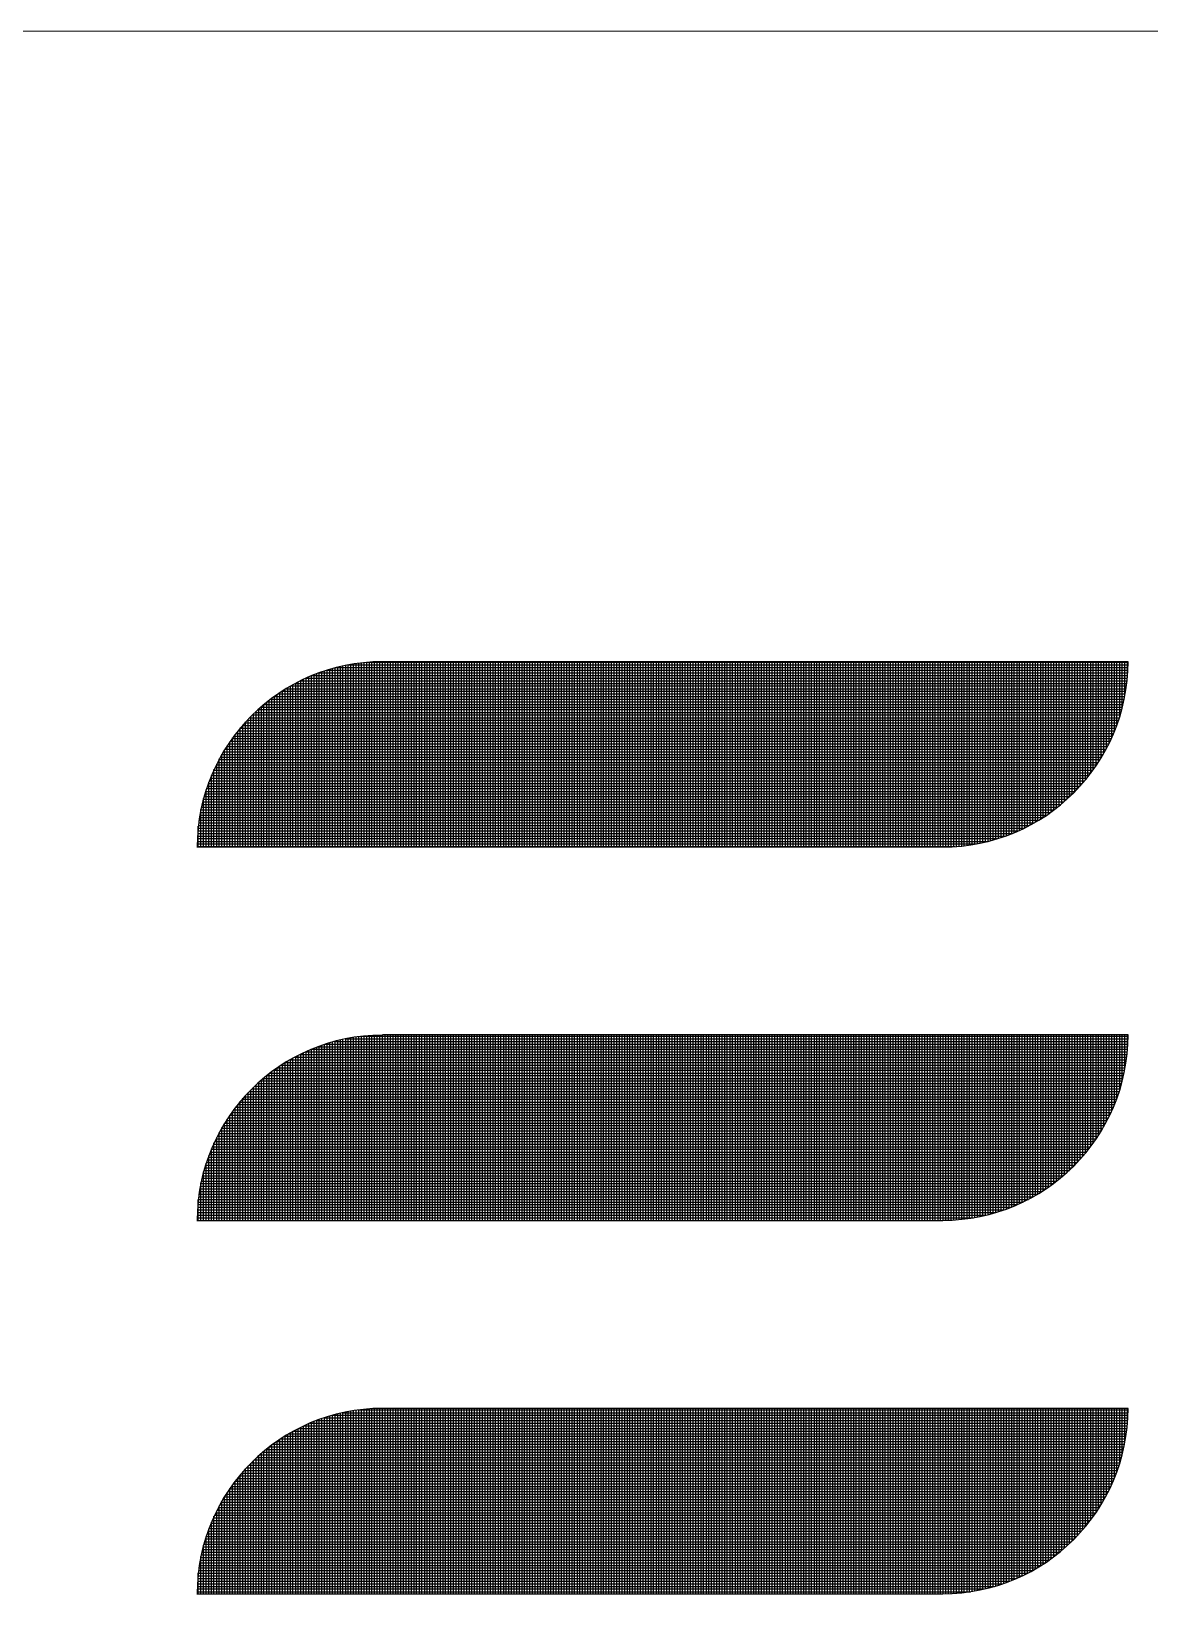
# Model space of a CAD drawing. Header units: inches. Extents: x 0 to 841, y 0 to 594.
# Drawn here: x 687.96 to 695.33, y 99.73 to 110.04 of the extents above; entities that cross this region are included whole.
import ezdxf

# ---------------------------------------------------------------- set-up
doc = ezdxf.new("R2010")
doc.units = ezdxf.units.IN
doc.header["$MEASUREMENT"] = 0
doc.layers.add('BG 0 -2', color=7, linetype='Continuous')
doc.layers.add('BG 한국지역난방기술주식회사 CI', color=7, linetype='Continuous')

msp = doc.modelspace()

# ---------------------------------------------------------------- linework, layer by layer
at = {"layer": 'BG 0 -2', "color": 7, "linetype": 'Continuous', "lineweight": 9}
msp.add_line((666.664, 110.04), (815.931, 110.04), dxfattribs=at)
at = {"layer": 'BG 한국지역난방기술주식회사 CI', "color": 142, "linetype": 'Continuous', "lineweight": 25, "true_color": 0x1d9add}
for p, q in [((689.961, 104.66), (689.961, 105.842)), ((689.966, 105.843), (695.191, 105.843)), ((689.979, 104.66), (689.979, 105.846)), ((689.996, 104.66), (689.996, 105.851)), ((690.013, 104.66), (690.013, 105.854)), ((690.031, 104.66), (690.031, 105.858)), ((690.044, 105.861), (695.191, 105.861)), ((690.048, 104.66), (690.048, 105.862)), ((690.065, 104.66), (690.065, 105.865)), ((690.083, 104.66), (690.083, 105.868)), ((690.1, 104.66), (690.1, 105.87)), ((690.117, 104.66), (690.117, 105.872)), ((690.135, 104.66), (690.135, 105.875)), ((690.152, 104.66), (690.152, 105.876)), ((690.17, 104.66), (690.17, 105.878)), ((690.171, 105.878), (695.191, 105.878)), ((690.187, 104.66), (690.187, 105.879)), ((690.204, 104.66), (690.204, 105.88)), ((690.222, 104.66), (690.222, 105.881)), ((690.239, 104.66), (690.239, 105.882)), ((690.256, 104.66), (690.256, 105.882)), ((695.191, 105.882), (690.273, 105.882)), ((690.274, 104.66), (690.274, 105.882)), ((690.291, 104.66), (690.291, 105.882)), ((690.308, 104.66), (690.308, 105.882)), ((690.326, 104.66), (690.326, 105.882)), ((690.343, 104.66), (690.343, 105.882)), ((690.361, 104.66), (690.361, 105.882)), ((690.378, 104.66), (690.378, 105.882)), ((690.395, 104.66), (690.395, 105.882)), ((690.413, 104.66), (690.413, 105.882)), ((690.43, 104.66), (690.43, 105.882)), ((690.447, 104.66), (690.447, 105.882)), ((690.465, 104.66), (690.465, 105.882)), ((690.482, 104.66), (690.482, 105.882)), ((690.499, 104.66), (690.499, 105.882)), ((690.517, 104.66), (690.517, 105.882)), ((690.534, 104.66), (690.534, 105.882)), ((690.552, 104.66), (690.552, 105.882)), ((690.569, 104.66), (690.569, 105.882)), ((690.586, 104.66), (690.586, 105.882)), ((690.604, 104.66), (690.604, 105.882)), ((690.621, 104.66), (690.621, 105.882)), ((690.638, 104.66), (690.638, 105.882)), ((690.656, 104.66), (690.656, 105.882)), ((690.673, 104.66), (690.673, 105.882)), ((690.69, 104.66), (690.69, 105.882)), ((690.708, 104.66), (690.708, 105.882)), ((690.725, 104.66), (690.725, 105.882)), ((690.743, 104.66), (690.743, 105.882)), ((690.76, 104.66), (690.76, 105.882)), ((690.777, 104.66), (690.777, 105.882)), ((690.795, 104.66), (690.795, 105.882)), ((690.812, 104.66), (690.812, 105.882)), ((690.829, 104.66), (690.829, 105.882)), ((690.847, 104.66), (690.847, 105.882)), ((690.864, 104.66), (690.864, 105.882)), ((690.881, 104.66), (690.881, 105.882)), ((690.899, 104.66), (690.899, 105.882)), ((690.916, 104.66), (690.916, 105.882)), ((690.934, 104.66), (690.934, 105.882)), ((690.951, 104.66), (690.951, 105.882)), ((690.968, 104.66), (690.968, 105.882)), ((690.986, 104.66), (690.986, 105.882)), ((691.003, 104.66), (691.003, 105.882)), ((691.02, 104.66), (691.02, 105.882)), ((691.038, 104.66), (691.038, 105.882)), ((691.055, 104.66), (691.055, 105.882)), ((691.073, 104.66), (691.073, 105.882)), ((691.09, 104.66), (691.09, 105.882)), ((691.107, 104.66), (691.107, 105.882)), ((691.125, 104.66), (691.125, 105.882)), ((691.142, 104.66), (691.142, 105.882)), ((691.159, 104.66), (691.159, 105.882)), ((691.177, 104.66), (691.177, 105.882)), ((691.194, 104.66), (691.194, 105.882)), ((691.211, 104.66), (691.211, 105.882)), ((691.229, 104.66), (691.229, 105.882)), ((691.246, 104.66), (691.246, 105.882)), ((691.264, 104.66), (691.264, 105.882)), ((691.281, 104.66), (691.281, 105.882)), ((691.298, 104.66), (691.298, 105.882)), ((691.316, 104.66), (691.316, 105.882)), ((691.333, 104.66), (691.333, 105.882)), ((691.35, 104.66), (691.35, 105.882)), ((691.368, 104.66), (691.368, 105.882)), ((691.385, 104.66), (691.385, 105.882)), ((691.402, 104.66), (691.402, 105.882)), ((691.42, 104.66), (691.42, 105.882)), ((691.437, 104.66), (691.437, 105.882)), ((691.455, 104.66), (691.455, 105.882)), ((691.472, 104.66), (691.472, 105.882)), ((691.489, 104.66), (691.489, 105.882)), ((691.507, 104.66), (691.507, 105.882)), ((691.524, 104.66), (691.524, 105.882)), ((691.541, 104.66), (691.541, 105.882)), ((691.559, 104.66), (691.559, 105.882)), ((691.576, 104.66), (691.576, 105.882)), ((691.593, 104.66), (691.593, 105.882)), ((691.611, 104.66), (691.611, 105.882)), ((691.628, 104.66), (691.628, 105.882)), ((691.646, 104.66), (691.646, 105.882)), ((691.663, 104.66), (691.663, 105.882)), ((691.68, 104.66), (691.68, 105.882)), ((691.698, 104.66), (691.698, 105.882)), ((691.715, 104.66), (691.715, 105.882)), ((691.732, 104.66), (691.732, 105.882)), ((691.75, 104.66), (691.75, 105.882)), ((691.767, 104.66), (691.767, 105.882)), ((691.784, 104.66), (691.784, 105.882)), ((691.802, 104.66), (691.802, 105.882)), ((691.819, 104.66), (691.819, 105.882)), ((691.837, 104.66), (691.837, 105.882)), ((691.854, 104.66), (691.854, 105.882)), ((691.871, 104.66), (691.871, 105.882)), ((691.889, 104.66), (691.889, 105.882)), ((691.906, 104.66), (691.906, 105.882)), ((691.923, 104.66), (691.923, 105.882)), ((691.941, 104.66), (691.941, 105.882)), ((691.958, 104.66), (691.958, 105.882)), ((691.975, 104.66), (691.975, 105.882)), ((691.993, 104.66), (691.993, 105.882)), ((692.01, 104.66), (692.01, 105.882)), ((692.028, 104.66), (692.028, 105.882)), ((692.045, 104.66), (692.045, 105.882)), ((692.062, 104.66), (692.062, 105.882)), ((692.08, 104.66), (692.08, 105.882)), ((692.097, 104.66), (692.097, 105.882)), ((692.114, 104.66), (692.114, 105.882)), ((692.132, 104.66), (692.132, 105.882)), ((692.149, 104.66), (692.149, 105.882)), ((692.166, 104.66), (692.166, 105.882)), ((692.184, 104.66), (692.184, 105.882)), ((692.201, 104.66), (692.201, 105.882)), ((692.219, 104.66), (692.219, 105.882)), ((692.236, 104.66), (692.236, 105.882)), ((692.253, 104.66), (692.253, 105.882)), ((692.271, 104.66), (692.271, 105.882)), ((692.288, 104.66), (692.288, 105.882)), ((692.305, 104.66), (692.305, 105.882)), ((692.323, 104.66), (692.323, 105.882)), ((692.34, 104.66), (692.34, 105.882)), ((692.357, 104.66), (692.357, 105.882)), ((692.375, 104.66), (692.375, 105.882)), ((692.392, 104.66), (692.392, 105.882)), ((692.41, 104.66), (692.41, 105.882)), ((692.427, 104.66), (692.427, 105.882)), ((692.444, 104.66), (692.444, 105.882)), ((692.462, 104.66), (692.462, 105.882)), ((692.479, 104.66), (692.479, 105.882)), ((692.496, 104.66), (692.496, 105.882)), ((692.514, 104.66), (692.514, 105.882)), ((692.531, 104.66), (692.531, 105.882)), ((692.548, 104.66), (692.548, 105.882)), ((692.566, 104.66), (692.566, 105.882)), ((692.583, 104.66), (692.583, 105.882)), ((692.601, 104.66), (692.601, 105.882)), ((692.618, 104.66), (692.618, 105.882)), ((692.635, 104.66), (692.635, 105.882)), ((692.653, 104.66), (692.653, 105.882)), ((692.67, 104.66), (692.67, 105.882)), ((692.687, 104.66), (692.687, 105.882)), ((692.705, 104.66), (692.705, 105.882)), ((692.722, 104.66), (692.722, 105.882)), ((692.739, 104.66), (692.739, 105.882)), ((692.757, 104.66), (692.757, 105.882)), ((692.774, 104.66), (692.774, 105.882)), ((692.792, 104.66), (692.792, 105.882)), ((692.809, 104.66), (692.809, 105.882)), ((692.826, 104.66), (692.826, 105.882)), ((692.844, 104.66), (692.844, 105.882)), ((692.861, 104.66), (692.861, 105.882)), ((692.878, 104.66), (692.878, 105.882)), ((692.896, 104.66), (692.896, 105.882)), ((692.913, 104.66), (692.913, 105.882)), ((692.931, 104.66), (692.931, 105.882)), ((692.948, 104.66), (692.948, 105.882)), ((692.965, 104.66), (692.965, 105.882)), ((692.983, 104.66), (692.983, 105.882)), ((693, 104.66), (693, 105.882)), ((693.017, 104.66), (693.017, 105.882)), ((693.035, 104.66), (693.035, 105.882)), ((693.052, 104.66), (693.052, 105.882)), ((693.069, 104.66), (693.069, 105.882)), ((693.087, 104.66), (693.087, 105.882)), ((693.104, 104.66), (693.104, 105.882)), ((693.122, 104.66), (693.122, 105.882)), ((693.139, 104.66), (693.139, 105.882)), ((693.156, 104.66), (693.156, 105.882)), ((693.174, 104.66), (693.174, 105.882)), ((693.191, 104.66), (693.191, 105.882)), ((693.208, 104.66), (693.208, 105.882)), ((693.226, 104.66), (693.226, 105.882)), ((693.243, 104.66), (693.243, 105.882)), ((693.26, 104.66), (693.26, 105.882)), ((693.278, 104.66), (693.278, 105.882)), ((693.295, 104.66), (693.295, 105.882)), ((693.313, 104.66), (693.313, 105.882)), ((693.33, 104.66), (693.33, 105.882)), ((693.347, 104.66), (693.347, 105.882)), ((693.365, 104.66), (693.365, 105.882)), ((693.382, 104.66), (693.382, 105.882)), ((693.399, 104.66), (693.399, 105.882)), ((693.417, 104.66), (693.417, 105.882)), ((693.434, 104.66), (693.434, 105.882)), ((693.451, 104.66), (693.451, 105.882)), ((693.469, 104.66), (693.469, 105.882)), ((693.486, 104.66), (693.486, 105.882)), ((693.504, 104.66), (693.504, 105.882)), ((693.521, 104.66), (693.521, 105.882)), ((693.538, 104.66), (693.538, 105.882)), ((693.556, 104.66), (693.556, 105.882)), ((693.573, 104.66), (693.573, 105.882)), ((693.59, 104.66), (693.59, 105.882)), ((693.608, 104.66), (693.608, 105.882)), ((693.625, 104.66), (693.625, 105.882)), ((693.642, 104.66), (693.642, 105.882)), ((693.66, 104.66), (693.66, 105.882)), ((693.677, 104.66), (693.677, 105.882)), ((693.695, 104.66), (693.695, 105.882)), ((693.712, 104.66), (693.712, 105.882)), ((693.729, 104.66), (693.729, 105.882)), ((693.747, 104.66), (693.747, 105.882)), ((693.764, 104.66), (693.764, 105.882)), ((693.781, 104.66), (693.781, 105.882)), ((693.799, 104.66), (693.799, 105.882)), ((693.816, 104.66), (693.816, 105.882)), ((693.833, 104.66), (693.833, 105.882)), ((693.851, 104.66), (693.851, 105.882)), ((693.868, 104.66), (693.868, 105.882)), ((693.886, 104.66), (693.886, 105.882)), ((693.903, 104.66), (693.903, 105.882)), ((693.92, 104.66), (693.92, 105.882)), ((693.938, 104.66), (693.938, 105.882)), ((693.955, 104.66), (693.955, 105.882)), ((693.972, 104.66), (693.972, 105.882)), ((693.99, 104.66), (693.99, 105.882)), ((694.007, 104.661), (694.007, 105.882)), ((694.024, 104.661), (694.024, 105.882)), ((694.042, 104.662), (694.042, 105.882)), ((694.059, 104.663), (694.059, 105.882)), ((694.077, 104.665), (694.077, 105.882)), ((694.094, 104.666), (694.094, 105.882)), ((694.111, 104.668), (694.111, 105.882)), ((694.129, 104.67), (694.129, 105.882)), ((694.146, 104.673), (694.146, 105.882)), ((694.163, 104.676), (694.163, 105.882)), ((694.181, 104.678), (694.181, 105.882)), ((694.198, 104.682), (694.198, 105.882)), ((694.215, 104.685), (694.215, 105.882)), ((694.233, 104.689), (694.233, 105.882)), ((694.25, 104.693), (694.25, 105.882)), ((694.268, 104.697), (694.268, 105.882)), ((694.285, 104.702), (694.285, 105.882)), ((694.302, 104.706), (694.302, 105.882)), ((694.32, 104.711), (694.32, 105.882)), ((694.337, 104.717), (694.337, 105.882)), ((694.354, 104.722), (694.354, 105.882)), ((694.372, 104.728), (694.372, 105.882)), ((694.389, 104.734), (694.389, 105.882)), ((694.406, 104.741), (694.406, 105.882)), ((694.424, 104.748), (694.424, 105.882)), ((694.441, 104.755), (694.441, 105.882)), ((694.459, 104.762), (694.459, 105.882)), ((694.476, 104.77), (694.476, 105.882)), ((694.493, 104.778), (694.493, 105.882)), ((694.511, 104.787), (694.511, 105.882)), ((694.528, 104.795), (694.528, 105.882)), ((694.545, 104.804), (694.545, 105.882)), ((694.563, 104.814), (694.563, 105.882)), ((694.58, 104.824), (694.58, 105.882)), ((694.597, 104.834), (694.597, 105.882)), ((694.615, 104.845), (694.615, 105.882)), ((694.632, 104.856), (694.632, 105.882)), ((694.65, 104.867), (694.65, 105.882)), ((694.667, 104.879), (694.667, 105.882)), ((694.684, 104.891), (694.684, 105.882)), ((694.702, 104.904), (694.702, 105.882)), ((694.719, 104.917), (694.719, 105.882)), ((694.736, 104.931), (694.736, 105.882)), ((694.754, 104.945), (694.754, 105.882)), ((694.771, 104.96), (694.771, 105.882)), ((694.789, 104.975), (694.789, 105.882)), ((694.806, 104.992), (694.806, 105.882)), ((694.823, 105.008), (694.823, 105.882)), ((694.841, 105.025), (694.841, 105.882)), ((694.858, 105.043), (694.858, 105.882)), ((694.875, 105.062), (694.875, 105.882)), ((694.893, 105.082), (694.893, 105.882)), ((694.91, 105.102), (694.91, 105.882)), ((694.927, 105.124), (694.927, 105.882)), ((694.945, 105.146), (694.945, 105.882)), ((694.962, 105.17), (694.962, 105.882)), ((694.98, 105.195), (694.98, 105.882)), ((694.997, 105.221), (694.997, 105.882)), ((695.014, 105.249), (695.014, 105.882)), ((695.032, 105.278), (695.032, 105.882)), ((695.049, 105.31), (695.049, 105.882)), ((695.066, 105.344), (695.066, 105.882)), ((695.084, 105.381), (695.084, 105.882)), ((695.101, 105.422), (695.101, 105.882)), ((695.118, 105.467), (695.118, 105.882)), ((695.136, 105.518), (695.136, 105.882)), ((695.153, 105.58), (695.153, 105.882)), ((695.171, 105.658), (695.171, 105.882)), ((695.188, 105.792), (695.188, 105.882)), ((689.699, 105.739), (695.183, 105.739)), ((689.701, 104.66), (689.701, 105.74)), ((689.718, 104.66), (689.718, 105.749)), ((689.733, 105.757), (695.185, 105.757)), ((689.735, 104.66), (689.735, 105.758)), ((689.753, 104.66), (689.753, 105.766)), ((689.769, 105.774), (695.186, 105.774)), ((689.77, 104.66), (689.77, 105.774)), ((689.788, 104.66), (689.788, 105.782)), ((689.805, 104.66), (689.805, 105.789)), ((689.81, 105.791), (695.188, 105.791)), ((689.822, 104.66), (689.822, 105.796)), ((689.84, 104.66), (689.84, 105.803)), ((689.855, 105.809), (695.189, 105.809)), ((689.857, 104.66), (689.857, 105.809)), ((689.874, 104.66), (689.874, 105.816)), ((689.892, 104.66), (689.892, 105.821)), ((689.906, 105.826), (695.19, 105.826)), ((689.909, 104.66), (689.909, 105.827)), ((689.926, 104.66), (689.926, 105.832)), ((689.944, 104.66), (689.944, 105.837)), ((689.536, 105.635), (695.166, 105.635)), ((689.544, 104.66), (689.544, 105.642)), ((689.559, 105.652), (695.169, 105.652)), ((689.562, 104.66), (689.562, 105.654)), ((689.579, 104.66), (689.579, 105.666)), ((689.584, 105.67), (695.173, 105.67)), ((689.597, 104.66), (689.597, 105.678)), ((689.61, 105.687), (695.176, 105.687)), ((689.614, 104.66), (689.614, 105.69)), ((689.631, 104.66), (689.631, 105.7)), ((689.638, 105.704), (695.178, 105.704)), ((689.649, 104.66), (689.649, 105.711)), ((689.666, 104.66), (689.666, 105.721)), ((689.667, 105.722), (695.181, 105.722)), ((689.683, 104.66), (689.683, 105.731)), ((689.423, 104.66), (689.423, 105.538)), ((689.433, 105.548), (695.145, 105.548)), ((689.44, 104.66), (689.44, 105.555)), ((689.452, 105.566), (695.149, 105.566)), ((689.458, 104.66), (689.458, 105.571)), ((689.471, 105.583), (695.154, 105.583)), ((689.475, 104.66), (689.475, 105.586)), ((689.492, 104.66), (689.492, 105.601)), ((689.492, 105.6), (695.158, 105.6)), ((689.51, 104.66), (689.51, 105.615)), ((689.513, 105.618), (695.162, 105.618)), ((689.527, 104.66), (689.527, 105.629)), ((689.335, 105.444), (695.11, 105.444)), ((689.336, 104.66), (689.336, 105.445)), ((689.35, 105.461), (695.116, 105.461)), ((689.353, 104.66), (689.353, 105.466)), ((689.365, 105.479), (695.123, 105.479)), ((689.371, 104.66), (689.371, 105.485)), ((689.381, 105.496), (695.129, 105.496)), ((689.388, 104.66), (689.388, 105.504)), ((689.398, 105.513), (695.134, 105.513)), ((689.406, 104.66), (689.406, 105.521)), ((689.415, 105.531), (695.14, 105.531)), ((689.249, 104.66), (689.249, 105.328)), ((689.257, 105.34), (695.064, 105.34)), ((689.267, 104.66), (689.267, 105.354)), ((689.269, 105.357), (695.073, 105.357)), ((689.281, 105.375), (695.081, 105.375)), ((689.284, 104.66), (689.284, 105.379)), ((689.294, 105.392), (695.089, 105.392)), ((689.301, 104.66), (689.301, 105.402)), ((689.307, 105.409), (695.096, 105.409)), ((689.319, 104.66), (689.319, 105.424)), ((689.321, 105.427), (695.103, 105.427)), ((689.194, 105.236), (695.006, 105.236)), ((689.197, 104.66), (689.197, 105.241)), ((689.204, 105.253), (695.017, 105.253)), ((689.214, 105.27), (695.027, 105.27)), ((689.215, 104.66), (689.215, 105.272)), ((689.224, 105.288), (695.037, 105.288)), ((689.232, 104.66), (689.232, 105.301)), ((689.235, 105.305), (695.046, 105.305)), ((689.246, 105.322), (695.055, 105.322)), ((689.145, 105.131), (694.933, 105.131)), ((689.145, 104.66), (689.145, 105.131)), ((689.152, 105.149), (694.947, 105.149)), ((689.16, 105.166), (694.959, 105.166)), ((689.162, 104.66), (689.162, 105.171)), ((689.168, 105.184), (694.972, 105.184)), ((689.177, 105.201), (694.984, 105.201)), ((689.18, 104.66), (689.18, 105.207)), ((689.185, 105.218), (694.995, 105.218)), ((689.107, 105.027), (694.842, 105.027)), ((689.11, 104.66), (689.11, 105.038)), ((689.113, 105.045), (694.859, 105.045)), ((689.118, 105.062), (694.875, 105.062)), ((689.125, 105.079), (694.89, 105.079)), ((689.128, 104.66), (689.128, 105.088)), ((689.131, 105.097), (694.905, 105.097)), ((689.138, 105.114), (694.92, 105.114)), ((689.079, 104.923), (694.726, 104.923)), ((689.083, 104.94), (694.748, 104.94)), ((689.087, 104.958), (694.768, 104.958)), ((689.092, 104.975), (694.788, 104.975)), ((689.093, 104.66), (689.093, 104.979)), ((689.097, 104.992), (694.807, 104.992)), ((689.102, 105.01), (694.825, 105.01)), ((689.061, 104.819), (694.572, 104.819)), ((689.063, 104.836), (694.601, 104.836)), ((689.066, 104.854), (694.629, 104.854)), ((689.069, 104.871), (694.655, 104.871)), ((689.072, 104.888), (694.68, 104.888)), ((689.075, 104.906), (694.704, 104.906)), ((689.076, 104.66), (689.076, 104.907)), ((689.052, 104.715), (694.33, 104.715)), ((689.053, 104.732), (694.382, 104.732)), ((689.054, 104.749), (694.428, 104.749)), ((689.055, 104.767), (694.469, 104.767)), ((689.057, 104.784), (694.506, 104.784)), ((689.058, 104.66), (689.058, 104.798)), ((689.059, 104.801), (694.54, 104.801)), ((689.05, 104.663), (694.049, 104.663)), ((689.05, 104.66), (693.969, 104.66)), ((689.051, 104.697), (694.269, 104.697)), ((689.051, 104.68), (694.189, 104.68))]:
    msp.add_line(p, q, dxfattribs=at)
at = {"layer": 'BG 한국지역난방기술주식회사 CI', "color": 82, "linetype": 'Continuous', "lineweight": 25, "true_color": 0x35d32f}
for p, q in [((689.926, 102.197), (689.926, 103.37)), ((689.944, 102.197), (689.944, 103.375)), ((689.955, 103.378), (695.191, 103.378)), ((689.961, 102.197), (689.961, 103.379)), ((689.979, 102.197), (689.979, 103.384)), ((689.996, 102.197), (689.996, 103.388)), ((690.013, 102.197), (690.013, 103.392)), ((690.028, 103.395), (695.191, 103.395)), ((690.031, 102.197), (690.031, 103.395)), ((690.048, 102.197), (690.048, 103.399)), ((690.065, 102.197), (690.065, 103.402)), ((690.083, 102.197), (690.083, 103.405)), ((690.1, 102.197), (690.1, 103.407)), ((690.117, 102.197), (690.117, 103.41)), ((690.135, 102.197), (690.135, 103.412)), ((690.139, 103.412), (695.191, 103.412)), ((690.152, 102.197), (690.152, 103.414)), ((690.17, 102.197), (690.17, 103.415)), ((690.187, 102.197), (690.187, 103.417)), ((690.204, 102.197), (690.204, 103.418)), ((690.222, 102.197), (690.222, 103.419)), ((690.239, 102.197), (690.239, 103.419)), ((690.256, 102.197), (690.256, 103.42)), ((695.191, 103.42), (690.273, 103.42)), ((690.274, 102.197), (690.274, 103.42)), ((690.291, 102.197), (690.291, 103.42)), ((690.308, 102.197), (690.308, 103.42)), ((690.326, 102.197), (690.326, 103.42)), ((690.343, 102.197), (690.343, 103.42)), ((690.361, 102.197), (690.361, 103.42)), ((690.378, 102.197), (690.378, 103.42)), ((690.395, 102.197), (690.395, 103.42)), ((690.413, 102.197), (690.413, 103.42)), ((690.43, 102.197), (690.43, 103.42)), ((690.447, 102.197), (690.447, 103.42)), ((690.465, 102.197), (690.465, 103.42)), ((690.482, 102.197), (690.482, 103.42)), ((690.499, 102.197), (690.499, 103.42)), ((690.517, 102.197), (690.517, 103.42)), ((690.534, 102.197), (690.534, 103.42)), ((690.552, 102.197), (690.552, 103.42)), ((690.569, 102.197), (690.569, 103.42)), ((690.586, 102.197), (690.586, 103.42)), ((690.604, 102.197), (690.604, 103.42)), ((690.621, 102.197), (690.621, 103.42)), ((690.638, 102.197), (690.638, 103.42)), ((690.656, 102.197), (690.656, 103.42)), ((690.673, 102.197), (690.673, 103.42)), ((690.69, 102.197), (690.69, 103.42)), ((690.708, 102.197), (690.708, 103.42)), ((690.725, 102.197), (690.725, 103.42)), ((690.743, 102.197), (690.743, 103.42)), ((690.76, 102.197), (690.76, 103.42)), ((690.777, 102.197), (690.777, 103.42)), ((690.795, 102.197), (690.795, 103.42)), ((690.812, 102.197), (690.812, 103.42)), ((690.829, 102.197), (690.829, 103.42)), ((690.847, 102.197), (690.847, 103.42)), ((690.864, 102.197), (690.864, 103.42)), ((690.881, 102.197), (690.881, 103.42)), ((690.899, 102.197), (690.899, 103.42)), ((690.916, 102.197), (690.916, 103.42)), ((690.934, 102.197), (690.934, 103.42)), ((690.951, 102.197), (690.951, 103.42)), ((690.968, 102.197), (690.968, 103.42)), ((690.986, 102.197), (690.986, 103.42)), ((691.003, 102.197), (691.003, 103.42)), ((691.02, 102.197), (691.02, 103.42)), ((691.038, 102.197), (691.038, 103.42)), ((691.055, 102.197), (691.055, 103.42)), ((691.073, 102.197), (691.073, 103.42)), ((691.09, 102.197), (691.09, 103.42)), ((691.107, 102.197), (691.107, 103.42)), ((691.125, 102.197), (691.125, 103.42)), ((691.142, 102.197), (691.142, 103.42)), ((691.159, 102.197), (691.159, 103.42)), ((691.177, 102.197), (691.177, 103.42)), ((691.194, 102.197), (691.194, 103.42)), ((691.211, 102.197), (691.211, 103.42)), ((691.229, 102.197), (691.229, 103.42)), ((691.246, 102.197), (691.246, 103.42)), ((691.264, 102.197), (691.264, 103.42)), ((691.281, 102.197), (691.281, 103.42)), ((691.298, 102.197), (691.298, 103.42)), ((691.316, 102.197), (691.316, 103.42)), ((691.333, 102.197), (691.333, 103.42)), ((691.35, 102.197), (691.35, 103.42)), ((691.368, 102.197), (691.368, 103.42)), ((691.385, 102.197), (691.385, 103.42)), ((691.402, 102.197), (691.402, 103.42)), ((691.42, 102.197), (691.42, 103.42)), ((691.437, 102.197), (691.437, 103.42)), ((691.455, 102.197), (691.455, 103.42)), ((691.472, 102.197), (691.472, 103.42)), ((691.489, 102.197), (691.489, 103.42)), ((691.507, 102.197), (691.507, 103.42)), ((691.524, 102.197), (691.524, 103.42)), ((691.541, 102.197), (691.541, 103.42)), ((691.559, 102.197), (691.559, 103.42)), ((691.576, 102.197), (691.576, 103.42)), ((691.593, 102.197), (691.593, 103.42)), ((691.611, 102.197), (691.611, 103.42)), ((691.628, 102.197), (691.628, 103.42)), ((691.646, 102.197), (691.646, 103.42)), ((691.663, 102.197), (691.663, 103.42)), ((691.68, 102.197), (691.68, 103.42)), ((691.698, 102.197), (691.698, 103.42)), ((691.715, 102.197), (691.715, 103.42)), ((691.732, 102.197), (691.732, 103.42)), ((691.75, 102.197), (691.75, 103.42)), ((691.767, 102.197), (691.767, 103.42)), ((691.784, 102.197), (691.784, 103.42)), ((691.802, 102.197), (691.802, 103.42)), ((691.819, 102.197), (691.819, 103.42)), ((691.837, 102.197), (691.837, 103.42)), ((691.854, 102.197), (691.854, 103.42)), ((691.871, 102.197), (691.871, 103.42)), ((691.889, 102.197), (691.889, 103.42)), ((691.906, 102.197), (691.906, 103.42)), ((691.923, 102.197), (691.923, 103.42)), ((691.941, 102.197), (691.941, 103.42)), ((691.958, 102.197), (691.958, 103.42)), ((691.975, 102.197), (691.975, 103.42)), ((691.993, 102.197), (691.993, 103.42)), ((692.01, 102.197), (692.01, 103.42)), ((692.028, 102.197), (692.028, 103.42)), ((692.045, 102.197), (692.045, 103.42)), ((692.062, 102.197), (692.062, 103.42)), ((692.08, 102.197), (692.08, 103.42)), ((692.097, 102.197), (692.097, 103.42)), ((692.114, 102.197), (692.114, 103.42)), ((692.132, 102.197), (692.132, 103.42)), ((692.149, 102.197), (692.149, 103.42)), ((692.166, 102.197), (692.166, 103.42)), ((692.184, 102.197), (692.184, 103.42)), ((692.201, 102.197), (692.201, 103.42)), ((692.219, 102.197), (692.219, 103.42)), ((692.236, 102.197), (692.236, 103.42)), ((692.253, 102.197), (692.253, 103.42)), ((692.271, 102.197), (692.271, 103.42)), ((692.288, 102.197), (692.288, 103.42)), ((692.305, 102.197), (692.305, 103.42)), ((692.323, 102.197), (692.323, 103.42)), ((692.34, 102.197), (692.34, 103.42)), ((692.357, 102.197), (692.357, 103.42)), ((692.375, 102.197), (692.375, 103.42)), ((692.392, 102.197), (692.392, 103.42)), ((692.41, 102.197), (692.41, 103.42)), ((692.427, 102.197), (692.427, 103.42)), ((692.444, 102.197), (692.444, 103.42)), ((692.462, 102.197), (692.462, 103.42)), ((692.479, 102.197), (692.479, 103.42)), ((692.496, 102.197), (692.496, 103.42)), ((692.514, 102.197), (692.514, 103.42)), ((692.531, 102.197), (692.531, 103.42)), ((692.548, 102.197), (692.548, 103.42)), ((692.566, 102.197), (692.566, 103.42)), ((692.583, 102.197), (692.583, 103.42)), ((692.601, 102.197), (692.601, 103.42)), ((692.618, 102.197), (692.618, 103.42)), ((692.635, 102.197), (692.635, 103.42)), ((692.653, 102.197), (692.653, 103.42)), ((692.67, 102.197), (692.67, 103.42)), ((692.687, 102.197), (692.687, 103.42)), ((692.705, 102.197), (692.705, 103.42)), ((692.722, 102.197), (692.722, 103.42)), ((692.739, 102.197), (692.739, 103.42)), ((692.757, 102.197), (692.757, 103.42)), ((692.774, 102.197), (692.774, 103.42)), ((692.792, 102.197), (692.792, 103.42)), ((692.809, 102.197), (692.809, 103.42)), ((692.826, 102.197), (692.826, 103.42)), ((692.844, 102.197), (692.844, 103.42)), ((692.861, 102.197), (692.861, 103.42)), ((692.878, 102.197), (692.878, 103.42)), ((692.896, 102.197), (692.896, 103.42)), ((692.913, 102.197), (692.913, 103.42)), ((692.931, 102.197), (692.931, 103.42)), ((692.948, 102.197), (692.948, 103.42)), ((692.965, 102.197), (692.965, 103.42)), ((692.983, 102.197), (692.983, 103.42)), ((693, 102.197), (693, 103.42)), ((693.017, 102.197), (693.017, 103.42)), ((693.035, 102.197), (693.035, 103.42)), ((693.052, 102.197), (693.052, 103.42)), ((693.069, 102.197), (693.069, 103.42)), ((693.087, 102.197), (693.087, 103.42)), ((693.104, 102.197), (693.104, 103.42)), ((693.122, 102.197), (693.122, 103.42)), ((693.139, 102.197), (693.139, 103.42)), ((693.156, 102.197), (693.156, 103.42)), ((693.174, 102.197), (693.174, 103.42)), ((693.191, 102.197), (693.191, 103.42)), ((693.208, 102.197), (693.208, 103.42)), ((693.226, 102.197), (693.226, 103.42)), ((693.243, 102.197), (693.243, 103.42)), ((693.26, 102.197), (693.26, 103.42)), ((693.278, 102.197), (693.278, 103.42)), ((693.295, 102.197), (693.295, 103.42)), ((693.313, 102.197), (693.313, 103.42)), ((693.33, 102.197), (693.33, 103.42)), ((693.347, 102.197), (693.347, 103.42)), ((693.365, 102.197), (693.365, 103.42)), ((693.382, 102.197), (693.382, 103.42)), ((693.399, 102.197), (693.399, 103.42)), ((693.417, 102.197), (693.417, 103.42)), ((693.434, 102.197), (693.434, 103.42)), ((693.451, 102.197), (693.451, 103.42)), ((693.469, 102.197), (693.469, 103.42)), ((693.486, 102.197), (693.486, 103.42)), ((693.504, 102.197), (693.504, 103.42)), ((693.521, 102.197), (693.521, 103.42)), ((693.538, 102.197), (693.538, 103.42)), ((693.556, 102.197), (693.556, 103.42)), ((693.573, 102.197), (693.573, 103.42)), ((693.59, 102.197), (693.59, 103.42)), ((693.608, 102.197), (693.608, 103.42)), ((693.625, 102.197), (693.625, 103.42)), ((693.642, 102.197), (693.642, 103.42)), ((693.66, 102.197), (693.66, 103.42)), ((693.677, 102.197), (693.677, 103.42)), ((693.695, 102.197), (693.695, 103.42)), ((693.712, 102.197), (693.712, 103.42)), ((693.729, 102.197), (693.729, 103.42)), ((693.747, 102.197), (693.747, 103.42)), ((693.764, 102.197), (693.764, 103.42)), ((693.781, 102.197), (693.781, 103.42)), ((693.799, 102.197), (693.799, 103.42)), ((693.816, 102.197), (693.816, 103.42)), ((693.833, 102.197), (693.833, 103.42)), ((693.851, 102.197), (693.851, 103.42)), ((693.868, 102.197), (693.868, 103.42)), ((693.886, 102.197), (693.886, 103.42)), ((693.903, 102.197), (693.903, 103.42)), ((693.92, 102.197), (693.92, 103.42)), ((693.938, 102.197), (693.938, 103.42)), ((693.955, 102.197), (693.955, 103.42)), ((693.972, 102.197), (693.972, 103.42)), ((693.99, 102.197), (693.99, 103.42)), ((694.007, 102.198), (694.007, 103.42)), ((694.024, 102.199), (694.024, 103.42)), ((694.042, 102.199), (694.042, 103.42)), ((694.059, 102.201), (694.059, 103.42)), ((694.077, 102.202), (694.077, 103.42)), ((694.094, 102.204), (694.094, 103.42)), ((694.111, 102.206), (694.111, 103.42)), ((694.129, 102.208), (694.129, 103.42)), ((694.146, 102.21), (694.146, 103.42)), ((694.163, 102.213), (694.163, 103.42)), ((694.181, 102.216), (694.181, 103.42)), ((694.198, 102.219), (694.198, 103.42)), ((694.215, 102.222), (694.215, 103.42)), ((694.233, 102.226), (694.233, 103.42)), ((694.25, 102.23), (694.25, 103.42)), ((694.268, 102.234), (694.268, 103.42)), ((694.285, 102.239), (694.285, 103.42)), ((694.302, 102.244), (694.302, 103.42)), ((694.32, 102.249), (694.32, 103.42)), ((694.337, 102.254), (694.337, 103.42)), ((694.354, 102.26), (694.354, 103.42)), ((694.372, 102.266), (694.372, 103.42)), ((694.389, 102.272), (694.389, 103.42)), ((694.406, 102.278), (694.406, 103.42)), ((694.424, 102.285), (694.424, 103.42)), ((694.441, 102.292), (694.441, 103.42)), ((694.459, 102.3), (694.459, 103.42)), ((694.476, 102.307), (694.476, 103.42)), ((694.493, 102.316), (694.493, 103.42)), ((694.511, 102.324), (694.511, 103.42)), ((694.528, 102.333), (694.528, 103.42)), ((694.545, 102.342), (694.545, 103.42)), ((694.563, 102.351), (694.563, 103.42)), ((694.58, 102.361), (694.58, 103.42)), ((694.597, 102.371), (694.597, 103.42)), ((694.615, 102.382), (694.615, 103.42)), ((694.632, 102.393), (694.632, 103.42)), ((694.65, 102.404), (694.65, 103.42)), ((694.667, 102.416), (694.667, 103.42)), ((694.684, 102.429), (694.684, 103.42)), ((694.702, 102.441), (694.702, 103.42)), ((694.719, 102.455), (694.719, 103.42)), ((694.736, 102.468), (694.736, 103.42)), ((694.754, 102.483), (694.754, 103.42)), ((694.771, 102.497), (694.771, 103.42)), ((694.789, 102.513), (694.789, 103.42)), ((694.806, 102.529), (694.806, 103.42)), ((694.823, 102.545), (694.823, 103.42)), ((694.841, 102.563), (694.841, 103.42)), ((694.858, 102.581), (694.858, 103.42)), ((694.875, 102.6), (694.875, 103.42)), ((694.893, 102.619), (694.893, 103.42)), ((694.91, 102.64), (694.91, 103.42)), ((694.927, 102.661), (694.927, 103.42)), ((694.945, 102.684), (694.945, 103.42)), ((694.962, 102.707), (694.962, 103.42)), ((694.98, 102.732), (694.98, 103.42)), ((694.997, 102.758), (694.997, 103.42)), ((695.014, 102.786), (695.014, 103.42)), ((695.032, 102.816), (695.032, 103.42)), ((695.049, 102.847), (695.049, 103.42)), ((695.066, 102.881), (695.066, 103.42)), ((695.084, 102.918), (695.084, 103.42)), ((695.101, 102.959), (695.101, 103.42)), ((695.118, 103.004), (695.118, 103.42)), ((695.136, 103.056), (695.136, 103.42)), ((695.153, 103.117), (695.153, 103.42)), ((695.171, 103.196), (695.171, 103.42)), ((695.188, 103.329), (695.188, 103.42)), ((689.683, 102.197), (689.683, 103.268)), ((689.693, 103.273), (695.182, 103.273)), ((689.701, 102.197), (689.701, 103.278)), ((689.718, 102.197), (689.718, 103.287)), ((689.726, 103.291), (695.184, 103.291)), ((689.735, 102.197), (689.735, 103.295)), ((689.753, 102.197), (689.753, 103.304)), ((689.763, 103.308), (695.186, 103.308)), ((689.77, 102.197), (689.77, 103.312)), ((689.788, 102.197), (689.788, 103.319)), ((689.802, 103.326), (695.188, 103.326)), ((689.805, 102.197), (689.805, 103.327)), ((689.822, 102.197), (689.822, 103.334)), ((689.84, 102.197), (689.84, 103.34)), ((689.846, 103.343), (695.189, 103.343)), ((689.857, 102.197), (689.857, 103.347)), ((689.874, 102.197), (689.874, 103.353)), ((689.892, 102.197), (689.892, 103.359)), ((689.896, 103.36), (695.19, 103.36)), ((689.909, 102.197), (689.909, 103.364)), ((689.527, 102.197), (689.527, 103.166)), ((689.531, 103.169), (695.165, 103.169)), ((689.544, 102.197), (689.544, 103.179)), ((689.555, 103.187), (695.169, 103.187)), ((689.562, 102.197), (689.562, 103.192)), ((689.579, 103.204), (695.172, 103.204)), ((689.579, 102.197), (689.579, 103.204)), ((689.597, 102.197), (689.597, 103.216)), ((689.605, 103.221), (695.175, 103.221)), ((689.614, 102.197), (689.614, 103.227)), ((689.631, 102.197), (689.631, 103.238)), ((689.633, 103.239), (695.178, 103.239)), ((689.649, 102.197), (689.649, 103.248)), ((689.662, 103.256), (695.18, 103.256)), ((689.666, 102.197), (689.666, 103.258)), ((689.406, 102.197), (689.406, 103.059)), ((689.412, 103.065), (695.139, 103.065)), ((689.423, 102.197), (689.423, 103.076)), ((689.43, 103.082), (695.144, 103.082)), ((689.44, 102.197), (689.44, 103.092)), ((689.448, 103.1), (695.149, 103.1)), ((689.458, 102.197), (689.458, 103.108)), ((689.468, 103.117), (695.153, 103.117)), ((689.475, 102.197), (689.475, 103.123)), ((689.488, 103.134), (695.158, 103.134)), ((689.492, 102.197), (689.492, 103.138)), ((689.509, 103.152), (695.162, 103.152)), ((689.51, 102.197), (689.51, 103.152)), ((689.318, 102.961), (695.102, 102.961)), ((689.319, 102.197), (689.319, 102.961)), ((689.332, 102.978), (695.109, 102.978)), ((689.336, 102.197), (689.336, 102.983)), ((689.347, 102.996), (695.115, 102.996)), ((689.353, 102.197), (689.353, 103.003)), ((689.362, 103.013), (695.122, 103.013)), ((689.371, 102.197), (689.371, 103.022)), ((689.378, 103.03), (695.128, 103.03)), ((689.388, 102.197), (689.388, 103.041)), ((689.395, 103.048), (695.133, 103.048)), ((689.244, 102.857), (695.054, 102.857)), ((689.249, 102.197), (689.249, 102.865)), ((689.255, 102.874), (695.063, 102.874)), ((689.267, 102.891), (695.071, 102.891)), ((689.267, 102.197), (689.267, 102.891)), ((689.279, 102.909), (695.079, 102.909)), ((689.284, 102.197), (689.284, 102.916)), ((689.291, 102.926), (695.087, 102.926)), ((689.301, 102.197), (689.301, 102.939)), ((689.305, 102.943), (695.095, 102.943)), ((689.184, 102.752), (694.993, 102.752)), ((689.193, 102.77), (695.004, 102.77)), ((689.197, 102.197), (689.197, 102.778)), ((689.202, 102.787), (695.015, 102.787)), ((689.212, 102.805), (695.025, 102.805)), ((689.215, 102.197), (689.215, 102.809)), ((689.222, 102.822), (695.035, 102.822)), ((689.232, 102.197), (689.232, 102.838)), ((689.233, 102.839), (695.045, 102.839)), ((689.137, 102.648), (694.917, 102.648)), ((689.144, 102.666), (694.931, 102.666)), ((689.145, 102.197), (689.145, 102.669)), ((689.151, 102.683), (694.944, 102.683)), ((689.159, 102.7), (694.957, 102.7)), ((689.162, 102.197), (689.162, 102.708)), ((689.167, 102.718), (694.97, 102.718)), ((689.175, 102.735), (694.982, 102.735)), ((689.18, 102.197), (689.18, 102.745)), ((689.101, 102.544), (694.822, 102.544)), ((689.106, 102.561), (694.839, 102.561)), ((689.11, 102.197), (689.11, 102.575)), ((689.112, 102.579), (694.856, 102.579)), ((689.117, 102.596), (694.872, 102.596)), ((689.124, 102.614), (694.888, 102.614)), ((689.128, 102.197), (689.128, 102.625)), ((689.13, 102.631), (694.903, 102.631)), ((689.075, 102.44), (694.7, 102.44)), ((689.076, 102.197), (689.076, 102.444)), ((689.078, 102.457), (694.722, 102.457)), ((689.082, 102.475), (694.744, 102.475)), ((689.087, 102.492), (694.765, 102.492)), ((689.091, 102.509), (694.785, 102.509)), ((689.093, 102.197), (689.093, 102.517)), ((689.096, 102.527), (694.804, 102.527)), ((689.06, 102.353), (694.566, 102.353)), ((689.063, 102.37), (694.596, 102.37)), ((689.065, 102.388), (694.624, 102.388)), ((689.068, 102.405), (694.651, 102.405)), ((689.071, 102.423), (694.676, 102.423)), ((689.052, 102.266), (694.374, 102.266)), ((689.052, 102.249), (694.32, 102.249)), ((689.054, 102.284), (694.42, 102.284)), ((689.055, 102.301), (694.462, 102.301)), ((689.056, 102.318), (694.499, 102.318)), ((689.058, 102.336), (694.534, 102.336)), ((689.058, 102.197), (689.058, 102.335)), ((689.05, 102.197), (693.969, 102.197)), ((689.051, 102.232), (694.256, 102.232)), ((689.051, 102.214), (694.171, 102.214))]:
    msp.add_line(p, q, dxfattribs=at)
at = {"layer": 'BG 한국지역난방기술주식회사 CI', "color": 30, "linetype": 'Continuous', "lineweight": 25, "true_color": 0xfd8204}
for p, q in [((689.887, 100.894), (695.19, 100.894)), ((689.892, 99.735), (689.892, 100.896)), ((689.909, 99.735), (689.909, 100.902)), ((689.926, 99.735), (689.926, 100.907)), ((689.943, 100.912), (695.19, 100.912)), ((689.944, 99.735), (689.944, 100.912)), ((689.961, 99.735), (689.961, 100.917)), ((689.979, 99.735), (689.979, 100.921)), ((689.996, 99.735), (689.996, 100.925)), ((690.013, 100.929), (695.191, 100.929)), ((690.013, 99.735), (690.013, 100.929)), ((690.031, 99.735), (690.031, 100.933)), ((690.048, 99.735), (690.048, 100.936)), ((690.065, 99.735), (690.065, 100.939)), ((690.083, 99.735), (690.083, 100.942)), ((690.1, 99.735), (690.1, 100.945)), ((690.113, 100.947), (695.191, 100.947)), ((690.117, 99.735), (690.117, 100.947)), ((690.135, 99.735), (690.135, 100.949)), ((690.152, 99.735), (690.152, 100.951)), ((690.17, 99.735), (690.17, 100.953)), ((690.187, 99.735), (690.187, 100.954)), ((690.204, 99.735), (690.204, 100.955)), ((690.222, 99.735), (690.222, 100.956)), ((690.239, 99.735), (690.239, 100.957)), ((690.256, 99.735), (690.256, 100.957)), ((695.191, 100.957), (690.273, 100.957)), ((690.274, 99.735), (690.274, 100.957)), ((690.291, 99.735), (690.291, 100.957)), ((690.308, 99.735), (690.308, 100.957)), ((690.326, 99.735), (690.326, 100.957)), ((690.343, 99.735), (690.343, 100.957)), ((690.361, 99.735), (690.361, 100.957)), ((690.378, 99.735), (690.378, 100.957)), ((690.395, 99.735), (690.395, 100.957)), ((690.413, 99.735), (690.413, 100.957)), ((690.43, 99.735), (690.43, 100.957)), ((690.447, 99.735), (690.447, 100.957)), ((690.465, 99.735), (690.465, 100.957)), ((690.482, 99.735), (690.482, 100.957)), ((690.499, 99.735), (690.499, 100.957)), ((690.517, 99.735), (690.517, 100.957)), ((690.534, 99.735), (690.534, 100.957)), ((690.552, 99.735), (690.552, 100.957)), ((690.569, 99.735), (690.569, 100.957)), ((690.586, 99.735), (690.586, 100.957)), ((690.604, 99.735), (690.604, 100.957)), ((690.621, 99.735), (690.621, 100.957)), ((690.638, 99.735), (690.638, 100.957)), ((690.656, 99.735), (690.656, 100.957)), ((690.673, 99.735), (690.673, 100.957)), ((690.69, 99.735), (690.69, 100.957)), ((690.708, 99.735), (690.708, 100.957)), ((690.725, 99.735), (690.725, 100.957)), ((690.743, 99.735), (690.743, 100.957)), ((690.76, 99.735), (690.76, 100.957)), ((690.777, 99.735), (690.777, 100.957)), ((690.795, 99.735), (690.795, 100.957)), ((690.812, 99.735), (690.812, 100.957)), ((690.829, 99.735), (690.829, 100.957)), ((690.847, 99.735), (690.847, 100.957)), ((690.864, 99.735), (690.864, 100.957)), ((690.881, 99.735), (690.881, 100.957)), ((690.899, 99.735), (690.899, 100.957)), ((690.916, 99.735), (690.916, 100.957)), ((690.934, 99.735), (690.934, 100.957)), ((690.951, 99.735), (690.951, 100.957)), ((690.968, 99.735), (690.968, 100.957)), ((690.986, 99.735), (690.986, 100.957)), ((691.003, 99.735), (691.003, 100.957)), ((691.02, 99.735), (691.02, 100.957)), ((691.038, 99.735), (691.038, 100.957)), ((691.055, 99.735), (691.055, 100.957)), ((691.073, 99.735), (691.073, 100.957)), ((691.09, 99.735), (691.09, 100.957)), ((691.107, 99.735), (691.107, 100.957)), ((691.125, 99.735), (691.125, 100.957)), ((691.142, 99.735), (691.142, 100.957)), ((691.159, 99.735), (691.159, 100.957)), ((691.177, 99.735), (691.177, 100.957)), ((691.194, 99.735), (691.194, 100.957)), ((691.211, 99.735), (691.211, 100.957)), ((691.229, 99.735), (691.229, 100.957)), ((691.246, 99.735), (691.246, 100.957)), ((691.264, 99.735), (691.264, 100.957)), ((691.281, 99.735), (691.281, 100.957)), ((691.298, 99.735), (691.298, 100.957)), ((691.316, 99.735), (691.316, 100.957)), ((691.333, 99.735), (691.333, 100.957)), ((691.35, 99.735), (691.35, 100.957)), ((691.368, 99.735), (691.368, 100.957)), ((691.385, 99.735), (691.385, 100.957)), ((691.402, 99.735), (691.402, 100.957)), ((691.42, 99.735), (691.42, 100.957)), ((691.437, 99.735), (691.437, 100.957)), ((691.455, 99.735), (691.455, 100.957)), ((691.472, 99.735), (691.472, 100.957)), ((691.489, 99.735), (691.489, 100.957)), ((691.507, 99.735), (691.507, 100.957)), ((691.524, 99.735), (691.524, 100.957)), ((691.541, 99.735), (691.541, 100.957)), ((691.559, 99.735), (691.559, 100.957)), ((691.576, 99.735), (691.576, 100.957)), ((691.593, 99.735), (691.593, 100.957)), ((691.611, 99.735), (691.611, 100.957)), ((691.628, 99.735), (691.628, 100.957)), ((691.646, 99.735), (691.646, 100.957)), ((691.663, 99.735), (691.663, 100.957)), ((691.68, 99.735), (691.68, 100.957)), ((691.698, 99.735), (691.698, 100.957)), ((691.715, 99.735), (691.715, 100.957)), ((691.732, 99.735), (691.732, 100.957)), ((691.75, 99.735), (691.75, 100.957)), ((691.767, 99.735), (691.767, 100.957)), ((691.784, 99.735), (691.784, 100.957)), ((691.802, 99.735), (691.802, 100.957)), ((691.819, 99.735), (691.819, 100.957)), ((691.837, 99.735), (691.837, 100.957)), ((691.854, 99.735), (691.854, 100.957)), ((691.871, 99.735), (691.871, 100.957)), ((691.889, 99.735), (691.889, 100.957)), ((691.906, 99.735), (691.906, 100.957)), ((691.923, 99.735), (691.923, 100.957)), ((691.941, 99.735), (691.941, 100.957)), ((691.958, 99.735), (691.958, 100.957)), ((691.975, 99.735), (691.975, 100.957)), ((691.993, 99.735), (691.993, 100.957)), ((692.01, 99.735), (692.01, 100.957)), ((692.028, 99.735), (692.028, 100.957)), ((692.045, 99.735), (692.045, 100.957)), ((692.062, 99.735), (692.062, 100.957)), ((692.08, 99.735), (692.08, 100.957)), ((692.097, 99.735), (692.097, 100.957)), ((692.114, 99.735), (692.114, 100.957)), ((692.132, 99.735), (692.132, 100.957)), ((692.149, 99.735), (692.149, 100.957)), ((692.166, 99.735), (692.166, 100.957)), ((692.184, 99.735), (692.184, 100.957)), ((692.201, 99.735), (692.201, 100.957)), ((692.219, 99.735), (692.219, 100.957)), ((692.236, 99.735), (692.236, 100.957)), ((692.253, 99.735), (692.253, 100.957)), ((692.271, 99.735), (692.271, 100.957)), ((692.288, 99.735), (692.288, 100.957)), ((692.305, 99.735), (692.305, 100.957)), ((692.323, 99.735), (692.323, 100.957)), ((692.34, 99.735), (692.34, 100.957)), ((692.357, 99.735), (692.357, 100.957)), ((692.375, 99.735), (692.375, 100.957)), ((692.392, 99.735), (692.392, 100.957)), ((692.41, 99.735), (692.41, 100.957)), ((692.427, 99.735), (692.427, 100.957)), ((692.444, 99.735), (692.444, 100.957)), ((692.462, 99.735), (692.462, 100.957)), ((692.479, 99.735), (692.479, 100.957)), ((692.496, 99.735), (692.496, 100.957)), ((692.514, 99.735), (692.514, 100.957)), ((692.531, 99.735), (692.531, 100.957)), ((692.548, 99.735), (692.548, 100.957)), ((692.566, 99.735), (692.566, 100.957)), ((692.583, 99.735), (692.583, 100.957)), ((692.601, 99.735), (692.601, 100.957)), ((692.618, 99.735), (692.618, 100.957)), ((692.635, 99.735), (692.635, 100.957)), ((692.653, 99.735), (692.653, 100.957)), ((692.67, 99.735), (692.67, 100.957)), ((692.687, 99.735), (692.687, 100.957)), ((692.705, 99.735), (692.705, 100.957)), ((692.722, 99.735), (692.722, 100.957)), ((692.739, 99.735), (692.739, 100.957)), ((692.757, 99.735), (692.757, 100.957)), ((692.774, 99.735), (692.774, 100.957)), ((692.792, 99.735), (692.792, 100.957)), ((692.809, 99.735), (692.809, 100.957)), ((692.826, 99.735), (692.826, 100.957)), ((692.844, 99.735), (692.844, 100.957)), ((692.861, 99.735), (692.861, 100.957)), ((692.878, 99.735), (692.878, 100.957)), ((692.896, 99.735), (692.896, 100.957)), ((692.913, 99.735), (692.913, 100.957)), ((692.931, 99.735), (692.931, 100.957)), ((692.948, 99.735), (692.948, 100.957)), ((692.965, 99.735), (692.965, 100.957)), ((692.983, 99.735), (692.983, 100.957)), ((693, 99.735), (693, 100.957)), ((693.017, 99.735), (693.017, 100.957)), ((693.035, 99.735), (693.035, 100.957)), ((693.052, 99.735), (693.052, 100.957)), ((693.069, 99.735), (693.069, 100.957)), ((693.087, 99.735), (693.087, 100.957)), ((693.104, 99.735), (693.104, 100.957)), ((693.122, 99.735), (693.122, 100.957)), ((693.139, 99.735), (693.139, 100.957)), ((693.156, 99.735), (693.156, 100.957)), ((693.174, 99.735), (693.174, 100.957)), ((693.191, 99.735), (693.191, 100.957)), ((693.208, 99.735), (693.208, 100.957)), ((693.226, 99.735), (693.226, 100.957)), ((693.243, 99.735), (693.243, 100.957)), ((693.26, 99.735), (693.26, 100.957)), ((693.278, 99.735), (693.278, 100.957)), ((693.295, 99.735), (693.295, 100.957)), ((693.313, 99.735), (693.313, 100.957)), ((693.33, 99.735), (693.33, 100.957)), ((693.347, 99.735), (693.347, 100.957)), ((693.365, 99.735), (693.365, 100.957)), ((693.382, 99.735), (693.382, 100.957)), ((693.399, 99.735), (693.399, 100.957)), ((693.417, 99.735), (693.417, 100.957)), ((693.434, 99.735), (693.434, 100.957)), ((693.451, 99.735), (693.451, 100.957)), ((693.469, 99.735), (693.469, 100.957)), ((693.486, 99.735), (693.486, 100.957)), ((693.504, 99.735), (693.504, 100.957)), ((693.521, 99.735), (693.521, 100.957)), ((693.538, 99.735), (693.538, 100.957)), ((693.556, 99.735), (693.556, 100.957)), ((693.573, 99.735), (693.573, 100.957)), ((693.59, 99.735), (693.59, 100.957)), ((693.608, 99.735), (693.608, 100.957)), ((693.625, 99.735), (693.625, 100.957)), ((693.642, 99.735), (693.642, 100.957)), ((693.66, 99.735), (693.66, 100.957)), ((693.677, 99.735), (693.677, 100.957)), ((693.695, 99.735), (693.695, 100.957)), ((693.712, 99.735), (693.712, 100.957)), ((693.729, 99.735), (693.729, 100.957)), ((693.747, 99.735), (693.747, 100.957)), ((693.764, 99.735), (693.764, 100.957)), ((693.781, 99.735), (693.781, 100.957)), ((693.799, 99.735), (693.799, 100.957)), ((693.816, 99.735), (693.816, 100.957)), ((693.833, 99.735), (693.833, 100.957)), ((693.851, 99.735), (693.851, 100.957)), ((693.868, 99.735), (693.868, 100.957)), ((693.886, 99.735), (693.886, 100.957)), ((693.903, 99.735), (693.903, 100.957)), ((693.92, 99.735), (693.92, 100.957)), ((693.938, 99.735), (693.938, 100.957)), ((693.955, 99.735), (693.955, 100.957)), ((693.972, 99.735), (693.972, 100.957)), ((693.99, 99.735), (693.99, 100.957)), ((694.007, 99.735), (694.007, 100.957)), ((694.024, 99.736), (694.024, 100.957)), ((694.042, 99.737), (694.042, 100.957)), ((694.059, 99.738), (694.059, 100.957)), ((694.077, 99.739), (694.077, 100.957)), ((694.094, 99.741), (694.094, 100.957)), ((694.111, 99.743), (694.111, 100.957)), ((694.129, 99.745), (694.129, 100.957)), ((694.146, 99.748), (694.146, 100.957)), ((694.163, 99.75), (694.163, 100.957)), ((694.181, 99.753), (694.181, 100.957)), ((694.198, 99.756), (694.198, 100.957)), ((694.215, 99.76), (694.215, 100.957)), ((694.233, 99.763), (694.233, 100.957)), ((694.25, 99.767), (694.25, 100.957)), ((694.268, 99.772), (694.268, 100.957)), ((694.285, 99.776), (694.285, 100.957)), ((694.302, 99.781), (694.302, 100.957)), ((694.32, 99.786), (694.32, 100.957)), ((694.337, 99.791), (694.337, 100.957)), ((694.354, 99.797), (694.354, 100.957)), ((694.372, 99.803), (694.372, 100.957)), ((694.389, 99.809), (694.389, 100.957)), ((694.406, 99.816), (694.406, 100.957)), ((694.424, 99.822), (694.424, 100.957)), ((694.441, 99.83), (694.441, 100.957)), ((694.459, 99.837), (694.459, 100.957)), ((694.476, 99.845), (694.476, 100.957)), ((694.493, 99.853), (694.493, 100.957)), ((694.511, 99.861), (694.511, 100.957)), ((694.528, 99.87), (694.528, 100.957)), ((694.545, 99.879), (694.545, 100.957)), ((694.563, 99.889), (694.563, 100.957)), ((694.58, 99.898), (694.58, 100.957)), ((694.597, 99.909), (694.597, 100.957)), ((694.615, 99.919), (694.615, 100.957)), ((694.632, 99.93), (694.632, 100.957)), ((694.65, 99.942), (694.65, 100.957)), ((694.667, 99.954), (694.667, 100.957)), ((694.684, 99.966), (694.684, 100.957)), ((694.702, 99.979), (694.702, 100.957)), ((694.719, 99.992), (694.719, 100.957)), ((694.736, 100.006), (694.736, 100.957)), ((694.754, 100.02), (694.754, 100.957)), ((694.771, 100.035), (694.771, 100.957)), ((694.789, 100.05), (694.789, 100.957)), ((694.806, 100.066), (694.806, 100.957)), ((694.823, 100.083), (694.823, 100.957)), ((694.841, 100.1), (694.841, 100.957)), ((694.858, 100.118), (694.858, 100.957)), ((694.875, 100.137), (694.875, 100.957)), ((694.893, 100.157), (694.893, 100.957)), ((694.91, 100.177), (694.91, 100.957)), ((694.927, 100.199), (694.927, 100.957)), ((694.945, 100.221), (694.945, 100.957)), ((694.962, 100.245), (694.962, 100.957)), ((694.98, 100.269), (694.98, 100.957)), ((694.997, 100.296), (694.997, 100.957)), ((695.014, 100.324), (695.014, 100.957)), ((695.032, 100.353), (695.032, 100.957)), ((695.049, 100.385), (695.049, 100.957)), ((695.066, 100.419), (695.066, 100.957)), ((695.084, 100.456), (695.084, 100.957)), ((695.101, 100.496), (695.101, 100.957)), ((695.118, 100.541), (695.118, 100.957)), ((695.136, 100.593), (695.136, 100.957)), ((695.153, 100.654), (695.153, 100.957)), ((695.171, 100.733), (695.171, 100.957)), ((695.188, 100.867), (695.188, 100.957)), ((689.666, 99.735), (689.666, 100.796)), ((689.683, 99.735), (689.683, 100.806)), ((689.687, 100.808), (695.182, 100.808)), ((689.701, 99.735), (689.701, 100.815)), ((689.718, 99.735), (689.718, 100.824)), ((689.72, 100.825), (695.184, 100.825)), ((689.735, 99.735), (689.735, 100.833)), ((689.753, 99.735), (689.753, 100.841)), ((689.756, 100.842), (695.186, 100.842)), ((689.77, 99.735), (689.77, 100.849)), ((689.788, 99.735), (689.788, 100.857)), ((689.795, 100.86), (695.187, 100.86)), ((689.805, 99.735), (689.805, 100.864)), ((689.822, 99.735), (689.822, 100.871)), ((689.838, 100.877), (695.189, 100.877)), ((689.84, 99.735), (689.84, 100.878)), ((689.857, 99.735), (689.857, 100.884)), ((689.874, 99.735), (689.874, 100.89)), ((689.51, 99.735), (689.51, 100.69)), ((689.527, 100.703), (695.165, 100.703)), ((689.527, 99.735), (689.527, 100.703)), ((689.544, 99.735), (689.544, 100.716)), ((689.551, 100.721), (695.168, 100.721)), ((689.562, 99.735), (689.562, 100.729)), ((689.575, 100.738), (695.171, 100.738)), ((689.579, 99.735), (689.579, 100.741)), ((689.597, 99.735), (689.597, 100.753)), ((689.601, 100.756), (695.175, 100.756)), ((689.614, 99.735), (689.614, 100.764)), ((689.628, 100.773), (695.177, 100.773)), ((689.631, 99.735), (689.631, 100.775)), ((689.649, 99.735), (689.649, 100.786)), ((689.656, 100.79), (695.18, 100.79)), ((689.406, 99.735), (689.406, 100.596)), ((689.409, 100.599), (695.138, 100.599)), ((689.423, 99.735), (689.423, 100.613)), ((689.426, 100.617), (695.143, 100.617)), ((689.44, 99.735), (689.44, 100.63)), ((689.445, 100.634), (695.148, 100.634)), ((689.458, 99.735), (689.458, 100.645)), ((689.464, 100.651), (695.152, 100.651)), ((689.475, 99.735), (689.475, 100.661)), ((689.484, 100.669), (695.157, 100.669)), ((689.492, 99.735), (689.492, 100.675)), ((689.505, 100.686), (695.161, 100.686)), ((689.316, 100.495), (695.101, 100.495)), ((689.319, 99.735), (689.319, 100.499)), ((689.33, 100.512), (695.108, 100.512)), ((689.336, 99.735), (689.336, 100.52)), ((689.344, 100.53), (695.114, 100.53)), ((689.353, 99.735), (689.353, 100.54)), ((689.36, 100.547), (695.12, 100.547)), ((689.371, 99.735), (689.371, 100.56)), ((689.375, 100.565), (695.127, 100.565)), ((689.388, 99.735), (689.388, 100.578)), ((689.392, 100.582), (695.132, 100.582)), ((689.242, 100.391), (695.052, 100.391)), ((689.249, 99.735), (689.249, 100.403)), ((689.253, 100.408), (695.061, 100.408)), ((689.264, 100.426), (695.07, 100.426)), ((689.267, 99.735), (689.267, 100.429)), ((689.277, 100.443), (695.078, 100.443)), ((689.284, 99.735), (689.284, 100.453)), ((689.289, 100.46), (695.086, 100.46)), ((689.301, 99.735), (689.301, 100.477)), ((689.302, 100.478), (695.093, 100.478)), ((689.18, 99.735), (689.18, 100.282)), ((689.182, 100.287), (694.991, 100.287)), ((689.191, 100.304), (695.002, 100.304)), ((689.197, 99.735), (689.197, 100.315)), ((689.201, 100.321), (695.013, 100.321)), ((689.21, 100.339), (695.023, 100.339)), ((689.215, 99.735), (689.215, 100.346)), ((689.22, 100.356), (695.033, 100.356)), ((689.231, 100.374), (695.043, 100.374)), ((689.232, 99.735), (689.232, 100.375)), ((689.135, 100.183), (694.915, 100.183)), ((689.142, 100.2), (694.929, 100.2)), ((689.145, 99.735), (689.145, 100.206)), ((689.15, 100.217), (694.942, 100.217)), ((689.157, 100.235), (694.955, 100.235)), ((689.162, 99.735), (689.162, 100.246)), ((689.165, 100.252), (694.967, 100.252)), ((689.174, 100.269), (694.979, 100.269)), ((689.1, 100.078), (694.819, 100.078)), ((689.105, 100.096), (694.836, 100.096)), ((689.11, 99.735), (689.11, 100.113)), ((689.111, 100.113), (694.853, 100.113)), ((689.116, 100.13), (694.869, 100.13)), ((689.122, 100.148), (694.885, 100.148)), ((689.128, 99.735), (689.128, 100.162)), ((689.129, 100.165), (694.9, 100.165)), ((689.074, 99.974), (694.696, 99.974)), ((689.076, 99.735), (689.076, 99.981)), ((689.078, 99.992), (694.719, 99.992)), ((689.082, 100.009), (694.74, 100.009)), ((689.086, 100.026), (694.761, 100.026)), ((689.09, 100.044), (694.781, 100.044)), ((689.093, 99.735), (689.093, 100.054)), ((689.095, 100.061), (694.8, 100.061)), ((689.058, 99.735), (689.058, 99.872)), ((689.058, 99.87), (694.528, 99.87)), ((689.06, 99.887), (694.56, 99.887)), ((689.062, 99.905), (694.591, 99.905)), ((689.065, 99.922), (694.619, 99.922)), ((689.068, 99.939), (694.646, 99.939)), ((689.071, 99.957), (694.672, 99.957)), ((689.051, 99.783), (694.31, 99.783)), ((689.051, 99.766), (694.243, 99.766)), ((689.052, 99.801), (694.365, 99.801)), ((689.053, 99.818), (694.412, 99.818)), ((689.055, 99.835), (694.454, 99.835)), ((689.056, 99.853), (694.493, 99.853)), ((689.05, 99.735), (693.969, 99.735)), ((689.051, 99.748), (694.152, 99.748))]:
    msp.add_line(p, q, dxfattribs=at)
at = {"layer": 'BG 한국지역난방기술주식회사 CI', "color": 142, "linetype": 'Continuous', "lineweight": 25, "true_color": 0x1d9add}
for centre, start, end in [((690.273, 104.66), 90, 180), ((693.969, 105.882), 270, 0)]:
    msp.add_arc(centre, 1.222, start, end, dxfattribs=at)
at = {"layer": 'BG 한국지역난방기술주식회사 CI', "color": 82, "linetype": 'Continuous', "lineweight": 25, "true_color": 0x35d32f}
for centre, start, end in [((690.273, 102.197), 90, 180), ((693.969, 103.42), 270, 0)]:
    msp.add_arc(centre, 1.222, start, end, dxfattribs=at)
at = {"layer": 'BG 한국지역난방기술주식회사 CI', "color": 30, "linetype": 'Continuous', "lineweight": 25, "true_color": 0xfd8204}
for centre, start, end in [((690.273, 99.735), 90, 180), ((693.969, 100.957), 270, 0)]:
    msp.add_arc(centre, 1.222, start, end, dxfattribs=at)

doc.saveas('drawing.dxf')
